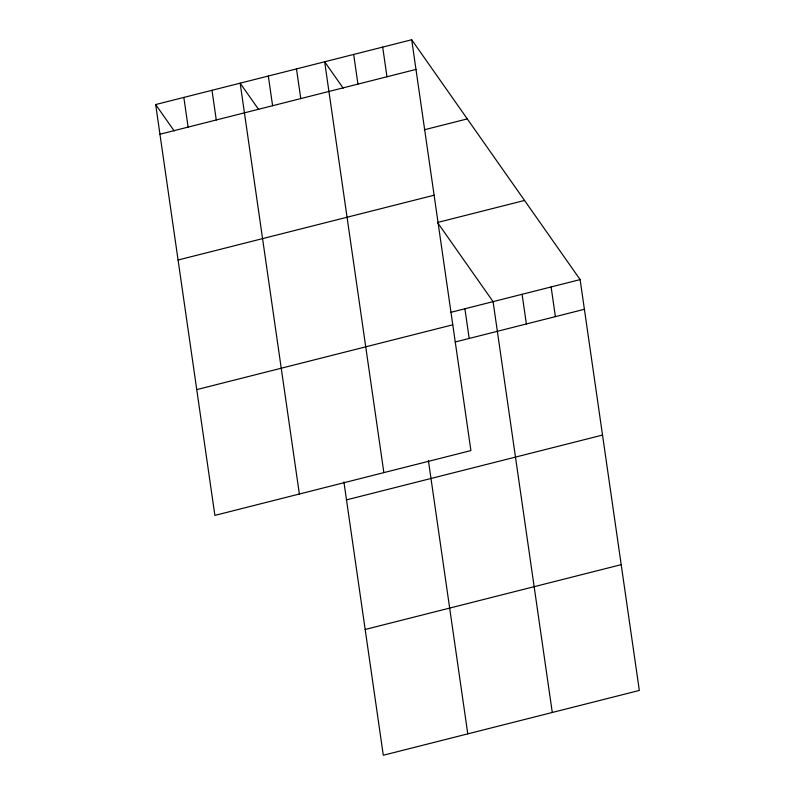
<?xml version="1.0" encoding="UTF-8"?>
<svg xmlns="http://www.w3.org/2000/svg" width="795" height="795" viewBox="0 0 795 795"><rect width="100%" height="100%" fill="white"/><g stroke="black" fill="none" stroke-linecap="round" stroke-linejoin="round"><path stroke-width="1.19" d="M411.701 39.75L470.908 450.586L214.879 515.399L155.671 104.552L411.701 39.75L580.121 279.602L639.329 690.448L383.299 755.25L343.907 481.899M159.944 134.236L415.984 69.423M424.341 129.774L467.281 118.902M178.07 260.015L434.11 195.212M524.551 200.449L437.498 222.491L493.079 301.643L552.277 712.479M450.825 312.336L580.121 279.602M196.753 389.61L452.782 324.807M455.108 342.009L584.405 309.285M346.491 499.876L602.531 435.064M365.173 629.471L621.203 564.659M343.182 88.165L324.658 61.781L383.856 472.628M258.693 109.551L240.16 83.167L299.367 494.013M155.671 104.552L174.194 130.936M551.114 286.955L555.387 316.629M522.096 294.299L526.37 323.972M464.906 308.768L469.189 338.441M382.683 47.094L386.966 76.767M428.396 460.514L467.788 733.865M353.666 54.438L357.949 84.121M296.485 68.917L300.768 98.59M268.322 76.042L272.606 105.715M211.997 90.302L216.28 119.975M183.834 97.427L188.107 127.101"/></g></svg>
